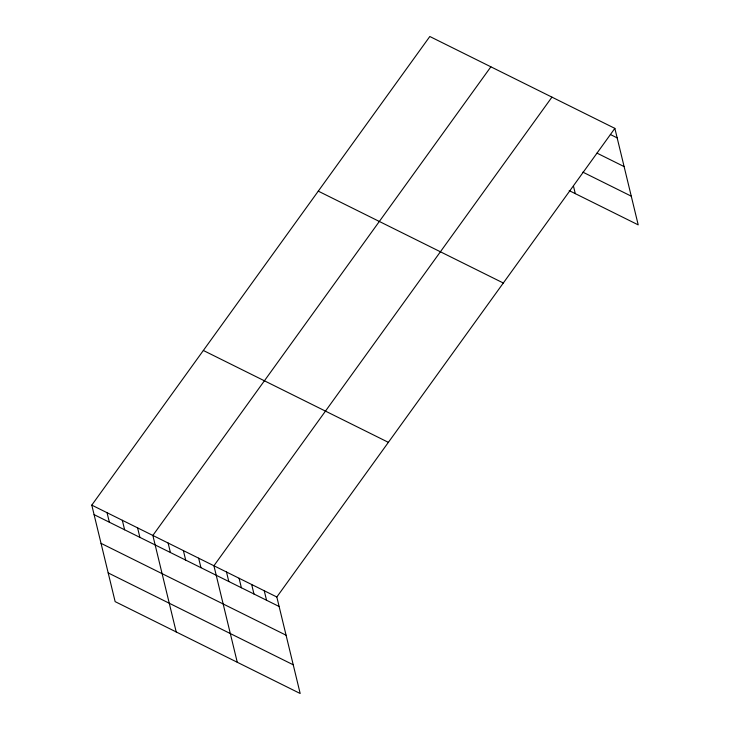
<?xml version="1.0" encoding="UTF-8"?>
<svg xmlns="http://www.w3.org/2000/svg" width="730" height="730" viewBox="0 0 730 730"><rect width="100%" height="100%" fill="white"/><g stroke="black" fill="none" stroke-linecap="round" stroke-linejoin="round"><path stroke-width="1.09" d="M614.861 128.37L276.825 596.994L300.176 693.5L115.139 601.63L91.788 505.123L429.824 36.5L614.861 128.37L638.212 224.876L569.19 190.612M490.889 66.813L152.853 535.437L176.204 631.952M551.953 97.136L213.917 565.759L237.259 662.265M610.389 134.512L617.16 137.879M597.003 153.127L624.104 166.586M582.868 172.143L631.267 196.169M318.271 191.141L503.308 283.012M203.341 350.473L388.378 442.344M91.788 505.123L276.825 596.994M94.088 514.632L279.125 606.493M101.032 543.339L286.078 635.209M108.195 572.922L293.232 664.793M573.561 186.46L575.295 193.642M264.242 590.743L266.55 600.252M251.668 584.493L253.967 594.001M239.084 578.251L241.384 587.76M226.501 572.001L228.8 581.509M198.651 558.176L200.951 567.684M183.385 550.593L185.685 560.102M168.119 543.02L170.418 552.528M137.587 527.863L139.886 537.362M122.321 520.28L124.62 529.788M107.054 512.697L109.354 522.205"/></g></svg>
